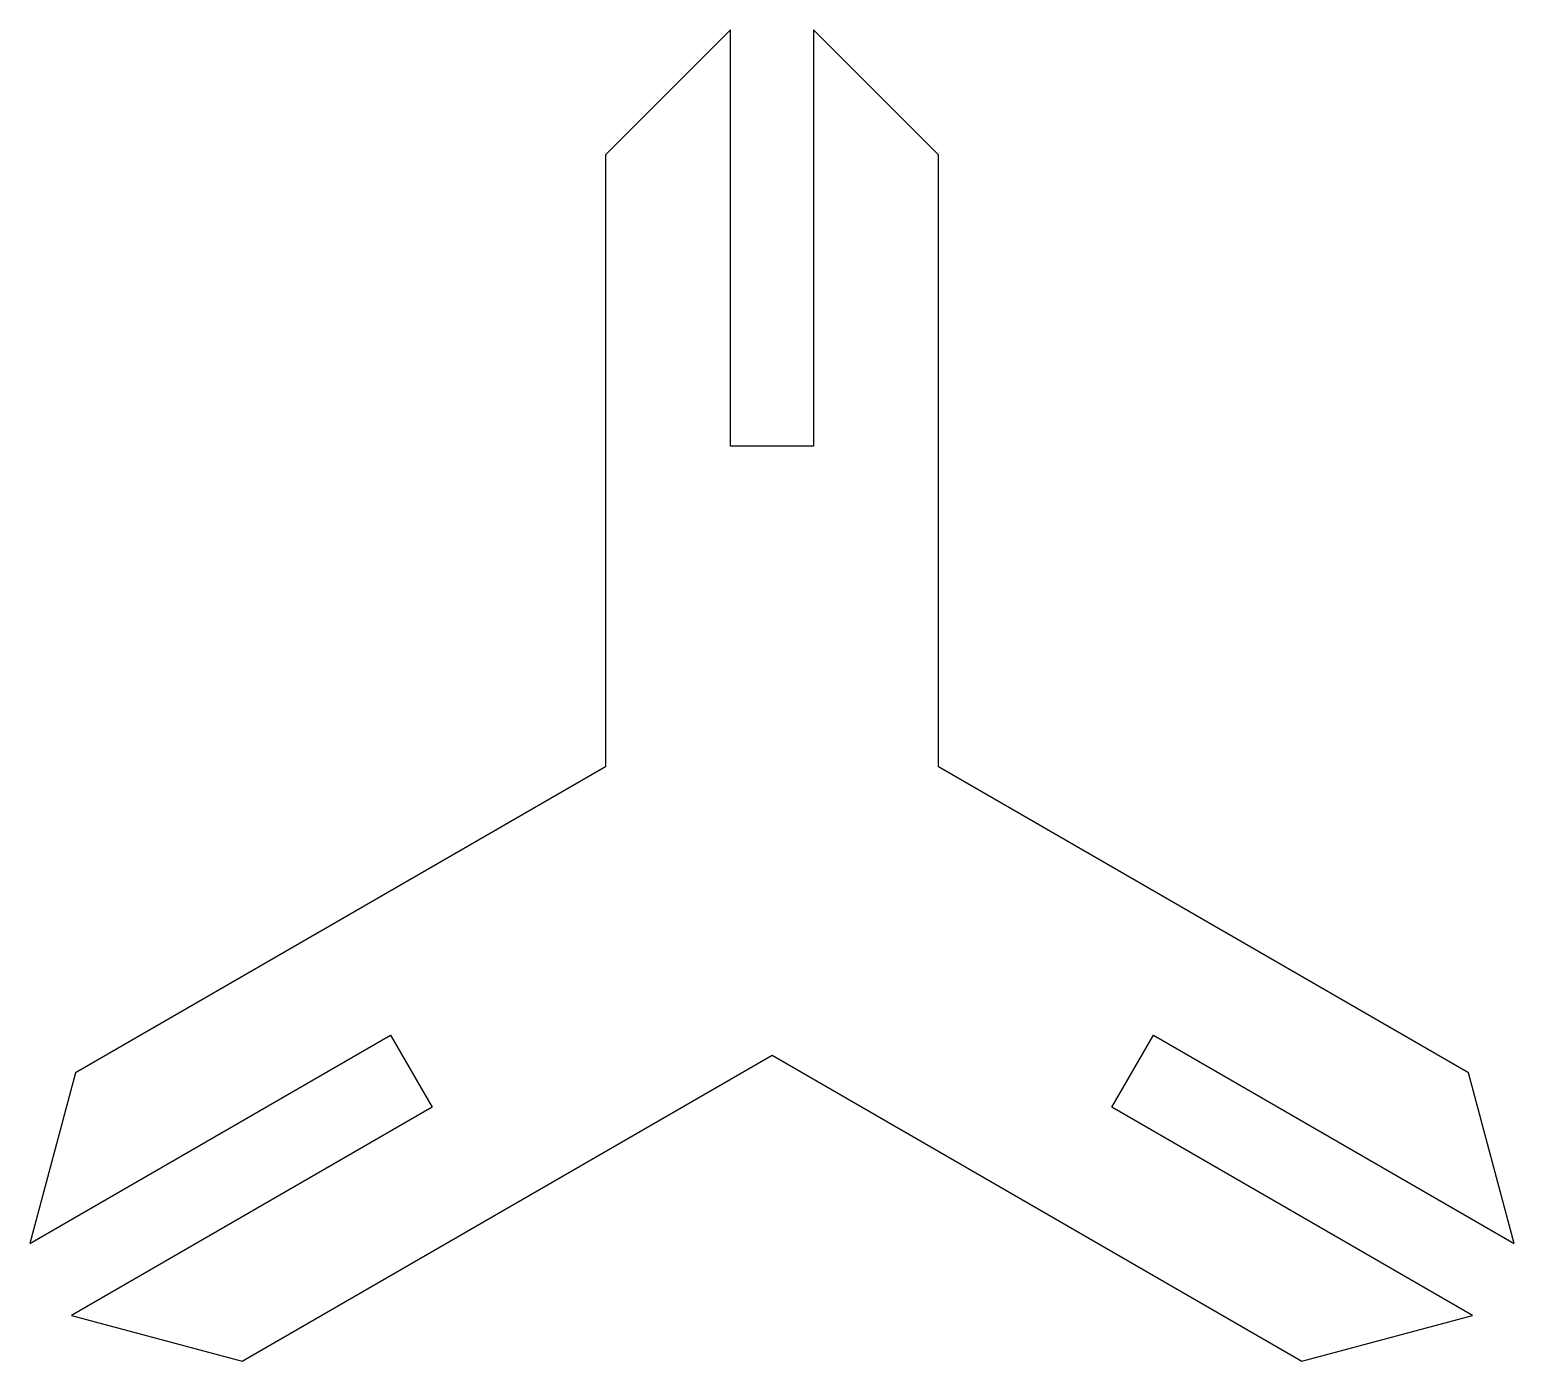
# Model space of a CAD drawing. Header units: metres. Extents: x -4.46 to 4.46, y -2.99 to 5.
import ezdxf

# ---------------------------------------------------------------- set-up
doc = ezdxf.new("R2010")
doc.units = ezdxf.units.M

msp = doc.modelspace()

# ---------------------------------------------------------------- linework, layer by layer
for p, q in [((-0.25, 5), (-1, 4.25)), ((-0.25, 2.5), (-0.25, 5)), ((1, 4.25), (0.25, 5)), ((0.25, 5), (0.25, 2.5)), ((-1, 4.25), (-1, 0.577332)), ((1, 0.577332), (1, 4.25)), ((0.25, 2.5), (-0.25, 2.5)), ((-1, 0.577332), (-4.1806, -1.25897)), ((4.1806, -1.25897), (1, 0.577332)), ((-4.45512, -2.28349), (-2.29005, -1.03349)), ((-2.29005, -1.03349), (-2.04005, -1.46649)), ((2.04005, -1.46649), (2.29005, -1.03349)), ((2.29005, -1.03349), (4.45512, -2.28349)), ((-3.1806, -2.99101), (0, -1.15468)), ((0, -1.15468), (3.1806, -2.99101)), ((-4.1806, -1.25897), (-4.45512, -2.28349)), ((4.45512, -2.28349), (4.1806, -1.25897)), ((-2.04005, -1.46649), (-4.20512, -2.71649)), ((4.20512, -2.71649), (2.04005, -1.46649)), ((-4.20512, -2.71649), (-3.1806, -2.99101)), ((3.1806, -2.99101), (4.20512, -2.71649))]:
    msp.add_line(p, q)

doc.saveas('drawing.dxf')
